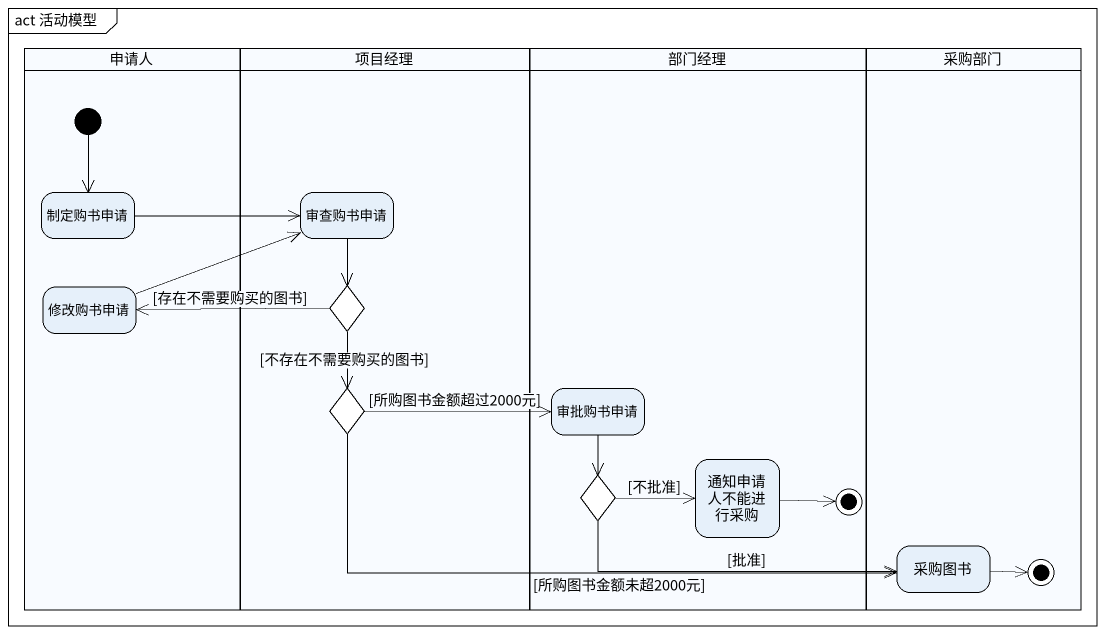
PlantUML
@startuml
mainframe act 活动模型
hide empty description
state 申请人 <<partition>> {
  state 制定购书申请
  state 修改购书申请
  [*] --> 制定购书申请
}
state 项目经理 <<partition>> {
  state 审查购书申请
  state choice1 <<choice>>
  state choice2 <<choice>>
}
state 部门经理 <<partition>> {
  state 审批购书申请
  state choice3 <<choice>>
  state 通知申请人不能进行采购
  通知申请人不能进行采购 -right-> [*]
}
state 采购部门 <<partition>> {
  state 采购图书
  采购图书 -right-> [*]
}
制定购书申请 -right-> 审查购书申请
审查购书申请 --> choice1
修改购书申请 -right-> 审查购书申请
choice1 -left-> 修改购书申请 : [存在不需要购买的图书]
choice1 --> choice2 : [不存在不需要购买的图书]
choice2 -right-> 审批购书申请 : [所购图书金额超过2000元]
choice2 -right-> 采购图书 : [所购图书金额未超2000元]
审批购书申请 --> choice3
choice3 -right-> 通知申请人不能进行采购 : [不批准]
choice3 -right-> 采购图书 : [批准]
@enduml
